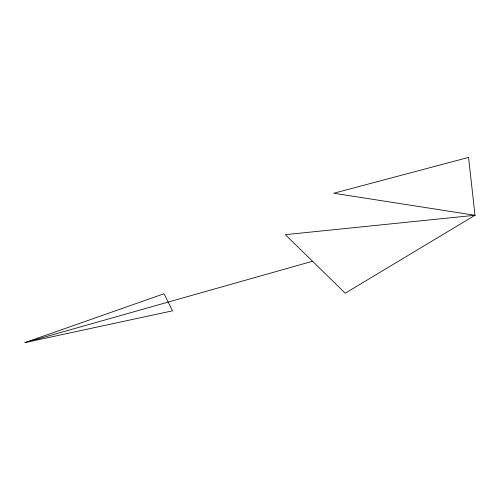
<?xml version="1.0" encoding="UTF-8"?>
<svg xmlns="http://www.w3.org/2000/svg" width="500" height="500" viewBox="0 0 500 500"><rect width="100%" height="100%" fill="white"/><g stroke="black" fill="none" stroke-linecap="round" stroke-linejoin="round"><path stroke-width="0.75" d="M25 342.594L163.988 293.769L172.531 310.819L25 342.594L312.519 261.244M475 215.275L345.238 293.206L285.319 234.662L475 215.275L468.575 157.406L333.75 193.238L475 215.275"/></g></svg>
